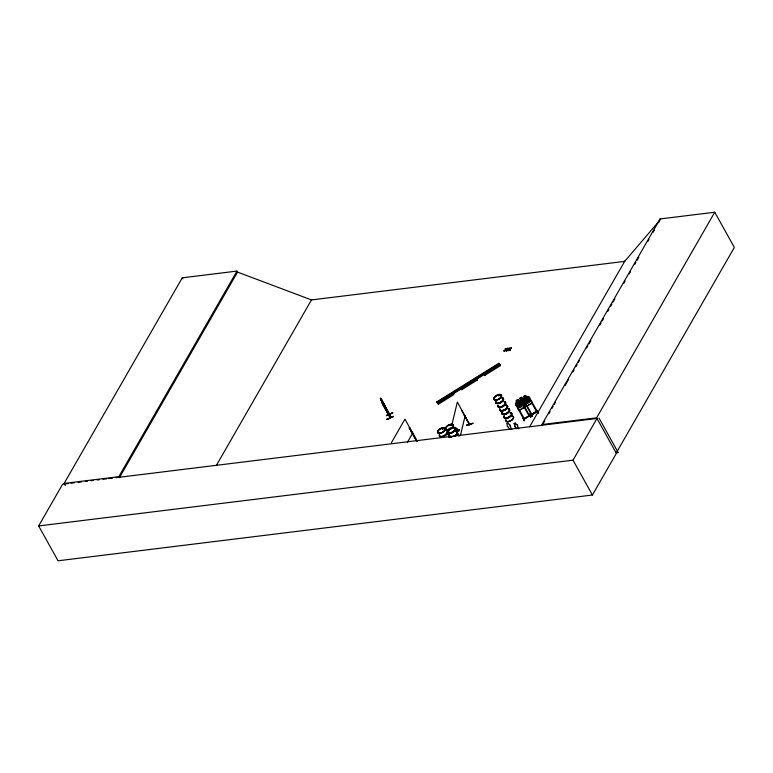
<?xml version="1.0" encoding="UTF-8"?>
<svg xmlns="http://www.w3.org/2000/svg" width="773" height="773" viewBox="0 0 773 773"><rect width="100%" height="100%" fill="white"/><g stroke="black" fill="none" stroke-linecap="round" stroke-linejoin="round"><path stroke-width="1.16" d="M469.221 424.367L469.588 423.904L469.81 424.754M463.491 414.038L469.617 424.464M440.166 432.841L440.301 433.073M440.185 432.948L439.943 433.006M442.658 428.928L442.629 428.387M447.876 429.72L448.485 429.373L447.896 429.604M448.282 429.45L448.543 429.469M450.417 425.469L450.659 425.459M450.852 425.372L450.678 424.792L451.316 425.034M451.268 425.14L450.582 424.831M496.189 399.931L496.43 399.515M496.624 399.593L496.15 399.747L496.681 399.467M498.894 395.051L498.45 395.37M498.836 394.964L499.532 394.993M389.534 414.541L381.852 400.887M389.602 414.202L390.404 417.826L382.065 402.801L381.224 399.158L385.08 406.067L385.572 408.743L384.983 406.067M389.795 417.159L390.143 417.294M389.853 414.714L381.485 399.361M523.717 400.23L523.572 401.863L525.109 402.646M522.606 404.037L522.761 402.327C518.954 401.805 520.876 399.467 522.973 401.699L523.128 399.564L523.775 399.274M390.423 417.797L382.374 403.661L390.201 417.951L389.631 414.405M514.103 423.353L514.847 425.16A1.527 1.333 -26.1 0 0 515.591 427.14L516.702 428.87M461.848 410.569L469.733 424.86M472.834 423.266L466.67 425.111M469.742 424.812L457.355 402.037L452.128 423.836L453.799 426.822M460.437 435.479L465.114 415.971M524.229 400.627L523.688 400.936L524.229 400.627L531.998 414.734L531.766 414.028L531.128 414.357L531.582 414.975L537.448 411.651L536.964 411.081L536.781 412.028L529.022 397.95L529.621 397.747L529.022 397.95M515.485 404.134L515.804 403.168L520.355 400.665C523.437 400.453 516.345 401.264 520.258 401.419L522.046 404.627L521.823 406.55L519.978 407.574L518.229 406.753L516.451 403.554L517.118 402.433L515.746 403.12L515.407 404.153L523.814 419.237L523.572 418.531L524.423 418.763M526.606 397.206L525.669 395.361L523.698 396.462L524.674 398.211L523.041 399.921L525.601 404.53L527.225 405.854L531.853 403.264L531.505 401.216M469.588 424.532L469.327 424M442.929 428.783L442.948 428.416M450.234 425.082L450.62 425.43M498.382 395.457L499.049 394.877M498.788 395.109L498.411 395.699L499.087 395.467M499.31 395.312L498.759 395.254M499.522 395.283L498.875 395.747M515.069 422.879L514.093 423.749M409.236 428.039L409.661 427.614L409.236 428.039L416.715 441.47M616.216 453.036L734.35 247.428L714.754 212.217L596.621 417.826L616.381 453.326L592.427 495.02L58.052 560.783L38.65 525.93L62.603 484.246L68.546 483.512M65.299 485.512L64.13 483.415L182.264 277.816L236.963 271.081L237.533 272.096L311.471 299.924L624.671 261.38L659.64 220.498M64.13 483.415L118.829 476.69L236.963 271.081M237.533 272.096L119.4 477.704L118.829 476.69M216.459 465.278L311.741 299.441M391.409 442.707L404.946 419.14L417.14 441.045M407.41 442.301L412.705 433.083M529.669 426.735L624.951 260.897M542.279 425.208L541.921 424.551L660.055 218.952L714.754 212.217M543.477 423.121L544.685 421.034M548.878 413.729L550.076 411.642M551.874 408.511L553.072 406.424M554.27 404.337L555.478 402.25M565.073 385.543L568.667 379.282M572.861 371.977L574.059 369.89M575.866 366.76L577.064 364.672M578.262 362.585L579.46 360.498M586.659 347.976L587.857 345.889M589.055 343.801L590.852 340.671M599.848 325.018L601.046 322.93M602.244 320.843L603.442 318.756M607.646 311.451L608.844 309.364M610.641 306.224L611.839 304.137M613.037 302.05L614.844 298.919M623.84 283.266L625.038 281.179M629.232 273.874L630.43 271.787M634.633 264.482L635.831 262.395M637.029 260.308L638.827 257.177M647.822 241.524L649.02 239.437M653.214 232.132L654.422 230.035M658.615 222.73L659.813 220.643M38.65 525.93L573.025 460.167L596.978 418.473L119.68 477.221M523.756 419.14C525.176 419.43 531.486 413.961 528.945 415.893M528.867 415.603C531.95 414.502 521.485 419.749 524.084 418.454M523.862 419.034L529.756 415.777M537.399 411.709L528.935 396.588L526.626 397.08L527.891 397.196L529.669 400.395L529.447 402.318L527.611 403.351L525.862 402.53L524.084 399.322L524.751 398.201L523.794 396.491L525.65 395.486M520.19 401.245L520.857 400.124L519.804 398.385L520.741 400.076M442.591 428.986L443.306 428.406L442.658 428.744M450.91 425.063L450.504 425.121M499.261 395.129L498.846 395.66M522.751 417.468L524.287 420.85L522.944 417.71M532.172 416.386C528.742 408.646 530.964 417.091 532.095 416.145M507.262 422.715L506.673 423.565L507.407 424.937A1.527 1.333 -26.1 0 0 508.151 426.918L509.832 429.566M389.853 417.101L389.418 414.502M507.252 348.333L505.967 349.357L506.218 349.86C508.499 349.029 506.895 347.927 507.851 348.575M503.977 350.903L505.581 349.638L505.832 350.14L503.977 350.903L505.668 349.85L505.32 348.575L505.938 348.807L505.32 348.575M507.417 348.623L506.131 349.657L505.774 348.517M509.919 349.406L511.378 347.831L509.668 348.903L510.17 350.459L509.359 349.396L507.832 350.739L509.523 349.686L509.272 349.183L507.677 350.449M511.542 348.121L509.832 349.193L509.011 348.121L509.436 349.473L507.832 350.739M504.141 351.203L505.745 349.927L506.479 350.913L506.064 349.57L507.687 348.285M511.378 347.831L509.755 349.116L510.17 350.459M442.485 428.348L442.117 428.851L442.91 428.223M524.365 418.947L516.596 404.859L516.055 405.158L516.596 404.859M529.698 415.961L521.176 400.694L523.021 399.67L531.573 414.956M531.486 414.811L537.39 411.545M537.042 411.226L531.302 414.463M436.813 401.873L498.914 363.252L500.025 364.711L437.924 403.332L436.813 401.873L438.407 404.202L453.935 394.549L453.451 393.679M437.054 402.308L452.582 392.655M453.345 392.182L457.413 389.65M459.452 388.384L462.505 386.481M464.225 385.418L474.902 378.78M475.743 378.248L479.811 375.717M481.85 374.451L484.903 372.557M486.546 371.533L492.362 367.919M493.048 367.494L499.155 363.697M460.824 388.703L461.694 389.718L477.221 380.065L476.738 379.195M483.627 373.349L484.98 375.243L500.508 365.59L499.783 364.276L437.682 402.897L438.407 404.202M522.896 404.975L523.36 402.482L525.292 403.516M518.973 401.429C519.234 397.873 513.987 400.743 517.137 402.462M516.18 400.743L518.016 399.718M523.398 398.926L527.959 396.327M521.389 402.173L521.988 401.97L521.389 402.173L529.292 416.212L528.916 415.545M527.225 405.738L531.853 403.264M529.283 414.164L528.78 414.057L530.935 417.091M521.765 397.264L519.785 398.356L521.775 397.293L522.703 399.1L524.007 399.129M524.075 398.259L519.466 400.781L519.108 401.776M522.954 403.902L524.799 402.878M523.727 405.274L525.563 404.25M523.311 407.622L526.944 405.612M523.311 407.738L527.002 405.651M442.62 428.31L442.156 428.744L442.649 428.715M442.929 428.928L442.32 429.015M450.775 425.218L450.195 425.227M531.679 414.057L536.433 411.41M380.558 399.351L384.471 406.202L383.398 403.197M381.302 399.931L380.345 398.211L381.62 399.989M381.659 401.844L382.065 402.82M384.055 403.97L385.08 406.067M392.607 412.734L386.394 415.545L392.713 412.927M386.519 415.758L392.723 412.83M393.254 416.232C382.451 421.971 386.867 418.637 393.438 416.676M393.409 416.502L387.244 419.507L387.041 419.024M472.796 423.43L466.641 425.363M466.631 425.276L472.863 423.285M538.588 412.888L536.414 409.835L538.259 412.985M616.313 452.872L618.245 452.63L599.007 418.067M505.861 350.671L506.479 350.913M541.921 424.551L596.621 417.826M70.923 483.222L74.488 482.777M78.063 482.342L81.629 481.898M85.194 481.463L87.571 481.173M91.137 480.729L93.514 480.439M97.089 480.004L99.466 479.704M103.031 479.27L106.597 478.825M108.974 478.535L112.539 478.101M116.105 477.656L118.482 477.366M389.592 414.83L381.553 400.172L383.843 404.492L383.031 403.467C386.954 411.168 379.717 398.868 382.596 402.491M538.153 412.792L536.414 409.835M528.945 414.251L530.626 417.207M507.803 422.715L508.76 424.213A1.527 1.333 -26.1 0 1 510.054 425.894L510.074 425.933M518.007 408.675L519.591 410.086L524.22 407.497L523.881 405.448L524.22 407.497L519.572 410.048L517.968 408.753M500.508 365.59L498.914 363.252M476.352 379.041L477.221 380.065M530.394 413.197L532.249 416.434M660.055 218.952L660.413 219.6M573.025 460.167L592.427 495.02M509.475 348.063L509.011 348.121M515.475 423.14L516.2 424.435A1.527 1.333 -26.1 0 1 517.495 426.116L517.475 426.068A1.527 1.333 -26.1 0 0 516.18 424.396L516.2 424.435M484.497 374.364L484.98 375.243M461.21 388.848L461.694 389.718M456.93 431.933L459.23 436.069M454.901 428.812L458.785 435.779M409.458 427.643L416.937 441.074M409.429 428.01L416.908 441.441M381.331 400.25L380.451 398.279L380.577 399.37M182.264 277.816L182.834 278.831M514.828 425.121L514.847 425.16A1.527 1.333 -26.1 0 0 515.572 427.102L515.591 427.14M517.475 426.068L518.818 428.889M510.054 425.894L511.842 429.643M382.606 402.714L381.63 400.559L383.708 404.83L383.505 403.767M509.523 349.686L509.716 350.507M505.832 350.14L506.025 350.971M380.963 399.322L381.089 400.008M531.418 401.216L531.756 403.206M504.344 402.028A4.28 2.116 -29.1 0 1 503.281 406.434A4.28 2.116 -29.1 0 1 498.063 405.931M504.257 401.767A4.348 2.145 -29.1 0 1 503.184 406.24A4.348 2.145 -29.1 0 1 497.88 405.728M506.131 405.255A4.271 2.106 -29.1 0 1 505.078 409.661A4.29 2.116 -29.1 0 1 499.87 409.197A4.271 2.106 -29.1 0 0 505.078 409.661A4.29 2.116 -29.1 0 0 506.16 405.284A4.271 2.106 -29.1 0 1 505.088 409.68A4.271 2.106 -29.1 0 1 499.88 409.178M506.006 405.033A4.271 2.106 -29.1 0 1 504.953 409.429A4.271 2.106 -29.1 0 1 499.735 408.927M502.112 397.921A4.348 2.145 -29.1 0 1 501.039 402.395A4.348 2.145 -29.1 0 1 495.735 401.883M504.682 401.554A4.28 2.116 -29.1 0 1 502.44 406.076A4.28 2.116 -29.1 0 1 497.706 405.294M502.199 398.182A4.28 2.116 -29.1 0 1 501.146 402.588A4.28 2.116 -29.1 0 1 495.918 402.086M504.141 401.564A4.348 2.145 -29.1 0 1 503.068 406.038A4.348 2.145 -29.1 0 1 497.764 405.535M502.006 397.718A4.348 2.145 -29.1 0 1 502.788 400.578A4.348 2.145 -29.1 0 1 497.609 403.351A4.348 2.145 -29.1 0 1 495.918 400.974M501.841 397.544A4.28 2.116 -29.1 0 1 502.614 400.356A4.28 2.116 -29.1 0 1 497.512 403.091A4.28 2.116 -29.1 0 1 495.851 400.743M510.441 412.995A4.28 2.116 -29.1 0 1 511.214 415.816A4.28 2.116 -29.1 0 1 506.112 418.541A4.28 2.116 -29.1 0 1 504.45 416.203M510.354 412.724A4.348 2.145 -29.1 0 1 511.146 415.594A4.348 2.145 -29.1 0 1 505.957 418.367A4.348 2.145 -29.1 0 1 504.276 415.98M512.924 416.396A4.271 2.106 -29.1 0 1 511.175 420.618A4.271 2.106 -29.1 0 1 505.938 420.734M512.103 416A4.271 2.106 -29.1 0 1 511.05 420.396A4.271 2.106 -29.1 0 1 505.842 419.894M507.02 405.786A4.271 2.106 -29.1 0 1 504.788 410.299A4.271 2.106 -29.1 0 1 500.063 409.516M512.17 416.067A4.3 2.126 -29.1 0 1 511.108 420.493A4.3 2.126 -29.1 0 1 505.871 419.99M508.219 408.878A4.348 2.145 -29.1 0 1 509.001 411.748A4.348 2.145 -29.1 0 1 503.822 414.521A4.348 2.145 -29.1 0 1 502.131 412.135M510.779 412.521A4.28 2.116 -29.1 0 1 508.547 417.034A4.28 2.116 -29.1 0 1 503.803 416.251M508.305 409.149A4.28 2.116 -29.1 0 1 508.141 412.917A4.28 2.116 -29.1 0 1 502.237 414.173M501.996 413.671A4.28 2.116 -29.1 0 1 502.025 413.053M510.248 412.531A4.348 2.145 -29.1 0 1 509.175 417.005A4.348 2.145 -29.1 0 1 503.87 416.492M508.103 408.685A4.348 2.145 -29.1 0 1 507.03 413.159A4.348 2.145 -29.1 0 1 501.725 412.647M507.938 408.502A4.28 2.116 -29.1 0 1 506.885 412.908A4.28 2.116 -29.1 0 1 501.667 412.405M449.19 435.614A4.348 2.145 -29.1 0 1 449.113 437.46M448.775 435.528A4.28 2.116 -29.1 0 1 449.471 436.996M447.296 432.281A4.348 2.145 -29.1 0 1 443.779 436.262A4.348 2.145 -29.1 0 1 439.451 435.846M449.142 435.73A4.28 2.116 -29.1 0 1 448.823 437.054M447.325 433.151A4.28 2.116 -29.1 0 1 442.89 436.832A4.28 2.116 -29.1 0 1 439.663 435.421M449.084 435.421A4.348 2.145 -29.1 0 1 449.007 437.267M447.181 432.078A4.348 2.145 -29.1 0 1 443.151 436.272A4.348 2.145 -29.1 0 1 439.364 435.015M446.997 431.885A4.28 2.116 -29.1 0 1 442.523 436.185A4.28 2.116 -29.1 0 1 439.595 434.078M456.785 432.059A4.28 2.116 -29.1 0 1 455.026 436.301M450.504 437.267A4.28 2.116 -29.1 0 1 449.809 435.798M456.002 431.624A4.348 2.145 -29.1 0 1 454.93 436.098M450.321 437.083A4.348 2.145 -29.1 0 1 449.625 435.595M455.055 428.3A4.348 2.145 -29.1 0 1 451.79 432.793A4.348 2.145 -29.1 0 1 447.48 431.74M455.732 431.237A4.29 2.116 -29.1 0 1 457.007 433.228A4.29 2.116 -29.1 0 1 453.683 436.185M451.703 436.774A4.29 2.116 -29.1 0 1 449.442 435.151M455.123 428.561A4.28 2.116 -29.1 0 1 453.355 432.146A4.28 2.116 -29.1 0 1 448.359 433.411M447.876 433.073A4.28 2.116 -29.1 0 1 447.664 431.952M455.886 431.431A4.348 2.145 -29.1 0 1 457.191 433.44A4.348 2.145 -29.1 0 1 453.819 436.436M451.799 437.035A4.348 2.145 -29.1 0 1 449.509 435.392M454.949 428.107A4.348 2.145 -29.1 0 1 453.587 431.411A4.348 2.145 -29.1 0 1 448.784 433.209M448.069 433.035A4.348 2.145 -29.1 0 1 447.374 431.547M454.997 428.416A4.28 2.116 -29.1 0 1 451.548 432.339A4.28 2.116 -29.1 0 1 447.277 431.923M454.282 427.575A4.28 2.116 -29.1 0 1 454.766 427.913M458.582 435.315A4.271 2.106 -29.1 0 1 459.065 435.663M458.515 435.141A4.3 2.126 -29.1 0 1 458.998 435.489M519.669 404.868C520.374 407.999 517.581 408.337 519.07 404.723C515.262 404.202 517.185 401.854 519.272 404.086L520.026 401.602L519.881 404.25C523.707 404.868 521.988 407.168 519.669 404.868M527.302 400.636C528.007 403.777 525.215 404.115 526.703 400.491C522.896 399.979 524.809 397.631 526.906 399.854L527.65 397.38L527.515 400.028C531.341 400.636 529.621 402.936 527.302 400.636M459.365 429.885L458.669 431.373L456.843 430.832L457.713 430.503A4.822 4.02 2.5 0 0 451.306 428.474A4.822 4.02 2.5 0 0 448.968 433.779L449.838 433.46L449.065 434.977L447.152 434.465L448.021 434.136A5.778 4.812 2.5 0 1 450.814 427.778A5.778 4.812 2.5 0 1 458.495 430.213L459.365 429.885M517.833 400.153L516.654 400.82L516.973 401.39L518.152 400.723L517.833 400.153M525.466 395.931L524.278 396.588L524.596 397.158L525.785 396.501L525.466 395.931M519.272 401.97L517.437 403.004L519.214 406.202L521.06 405.178L519.272 401.97M526.906 397.747L525.07 398.771L526.848 401.979L528.684 400.945L526.906 397.747M521.572 397.853L520.393 398.51L520.712 399.081L521.891 398.424L521.572 397.853M384.693 407.39L385.505 408.772L384.683 407.342M496.024 399.834A4.271 2.106 -29.1 0 0 501.455 395.341A4.271 2.106 -29.1 0 0 495.329 396.095A4.271 2.106 -29.1 0 0 496.024 399.834M496.208 400.153A4.271 2.106 -29.1 0 0 501.629 395.66A4.271 2.106 -29.1 0 0 495.503 396.414A4.271 2.106 -29.1 0 0 496.208 400.153A4.271 2.106 -29.1 0 0 501.638 395.67A4.271 2.106 -29.1 0 0 495.512 396.423A4.271 2.106 -29.1 0 0 496.208 400.163M439.769 433.16A4.271 2.106 -29.1 0 0 445.19 428.667A4.271 2.106 -29.1 0 0 439.064 429.421A4.271 2.106 -29.1 0 0 439.769 433.16M439.943 433.489A4.28 2.116 -29.1 0 0 445.383 428.986A4.28 2.116 -29.1 0 0 439.248 429.74A4.28 2.116 -29.1 0 0 439.943 433.489M439.827 433.295A4.3 2.126 -29.1 0 0 445.287 428.773A4.3 2.126 -29.1 0 0 439.122 429.537A4.3 2.126 -29.1 0 0 439.827 433.295M447.77 429.691A4.271 2.106 -29.1 0 0 453.2 425.198A4.271 2.106 -29.1 0 0 447.074 425.952A4.271 2.106 -29.1 0 0 447.77 429.691M447.944 430.02A4.28 2.116 -29.1 0 0 453.393 425.517A4.28 2.116 -29.1 0 0 447.248 426.281A4.28 2.116 -29.1 0 0 447.944 430.02M447.828 429.827A4.3 2.126 -29.1 0 0 453.287 425.305A4.3 2.126 -29.1 0 0 447.123 426.068A4.3 2.126 -29.1 0 0 447.828 429.827"/></g></svg>
